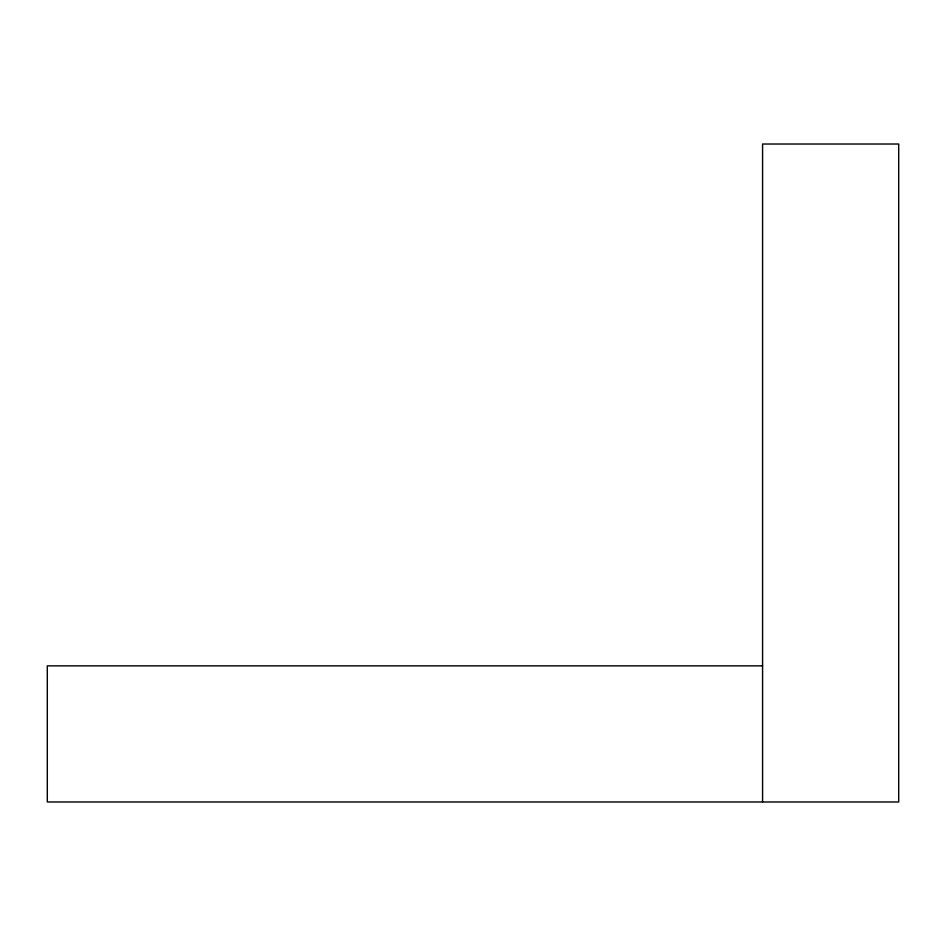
<?xml version="1.0" encoding="UTF-8"?>
<svg xmlns="http://www.w3.org/2000/svg" width="946" height="946" viewBox="0 0 946 946"><rect width="100%" height="100%" fill="white"/><g stroke="black" fill="none" stroke-linecap="round" stroke-linejoin="round"><path stroke-width="1.42" d="M762.571 665.854L47.3 665.854L47.3 801.983L898.7 801.983L898.7 144.017L762.571 144.017L762.571 801.983"/></g></svg>
